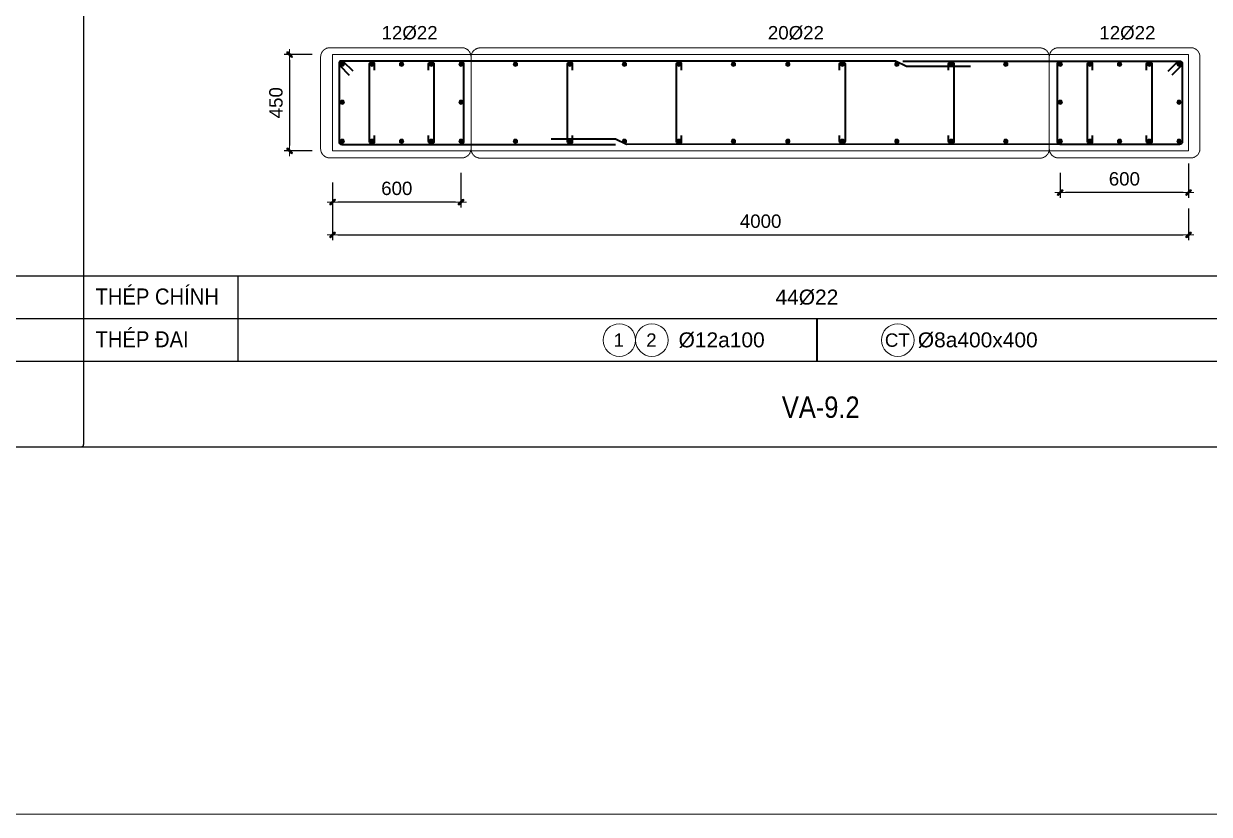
# Model space of a CAD drawing. Header units: millimetres. Extents: x -146909 to 4830753, y -683702 to -336947.
# Drawn here: x 4538943 to 4544482, y -448762 to -445065 of the extents above; entities that cross this region are included whole.
import ezdxf
from ezdxf.enums import TextEntityAlignment as Align

# ---------------------------------------------------------------- set-up
doc = ezdxf.new("R2010")
doc.units = ezdxf.units.MM
doc.header["$MEASUREMENT"] = 0
doc.linetypes.add('HIDDEN', pattern=[0.375, 0.25, -0.125])
doc.layers.get('0').update_dxf_attribs({"lineweight": 9})
doc.layers.get('Defpoints').update_dxf_attribs({"color": 10, "lineweight": 0})
for name, color, linetype, lineweight in [("'S_General_Cont_1 Thin", 1, 'Continuous', 18), ("'S_General_Text_3_Member name", 3, 'Continuous', 35), ('CDAI', 3, 'Continuous', 40), ('chunho.q', 1, 'Continuous', 13), ('CTHEP', 4, 'Continuous', 50), ('DBAO', 2, 'Continuous', 13), ('DMo', 9, 'HIDDEN', 9), ('KTH', 154, 'Continuous', 9), ('STICK', 1, 'Continuous', 9)]:
    doc.layers.add(name, color=color, linetype=linetype, lineweight=lineweight)
for name, color, linetype in [('DM', 1, 'Continuous'), ('TBL', 1, 'Continuous'), ('TX', 214, 'Continuous')]:
    doc.layers.add(name, color=color, linetype=linetype)
doc.styles.add('arial', font='arial.ttf', dxfattribs={"width": 0.85})
doc.styles.add('TTP-HelCon', font='arial.ttf')
doc.dimstyles.new('TTP-25', dxfattribs={"dimscale": 25, "dimtxt": 2.5, "dimasz": 1, "dimexe": 1, "dimexo": 1, "dimgap": 0.09, "dimtad": 0, "dimdec": 4, "dimrnd": 10, "dimzin": 9, "dimdsep": 46, "dimtxsty": 'TTP-HelCon', "dimblk": 'Stick', "dimcen": 0.09, "dimdle": 1.5, "dimclrd": 256, "dimclre": 256, "dimclrt": 1, "dimadec": 0, "dimazin": 0, "dimtfac": 1, "dimtdec": 4, "dimtmove": 0, "dimatfit": 3, "dimldrblk": 'ARCHTICK', "dimfxl": 1, "dimtvp": 1, "dimtolj": 1, "dimtzin": 0, "dimarcsym": 0})

# ---------------------------------------------------------------- blocks, each defined once
blk = doc.blocks.new('Stick')
at = {"layer": 'STICK'}
h = blk.add_hatch(color=256, dxfattribs=at)
edge = h.paths.add_edge_path()
edge.add_line((0.3, 0.5), (-0.5, -0.3))
edge.add_arc((-0.4, -0.4), 0.141, 135, 315)
edge.add_line((-0.3, -0.5), (0.5, 0.3))
edge.add_arc((0.4, 0.4), 0.141, 315, 495)
blk.add_line((1, 0), (-1, 0), dxfattribs=at)
blk.add_lwpolyline([(0.3, 0.5), (-0.5, -0.3, 1), (-0.3, -0.5), (0.5, 0.3, 1), (0.3, 0.5, 1)], format="xyb", dxfattribs=at)
blk = doc.blocks.new('*D1062')
at = {"layer": 'Defpoints', "color": 0, "transparency": 16777216}
for p in [(4540985.8, -445737.5), (4540385.8, -445782.5), (4540385.8, -445899.3)]:
    blk.add_point(p, dxfattribs=at)
at = {"layer": 'KTH', "lineweight": -2, "transparency": 16777216}
for p, q in [((4540985.8, -445762.5), (4540985.8, -445924.3)), ((4540385.8, -445807.5), (4540385.8, -445924.3)), ((4540960.8, -445899.3), (4540410.8, -445899.3))]:
    blk.add_line(p, q, dxfattribs=at)
at = {"layer": 'KTH', "lineweight": -2, "transparency": 16777216, "xscale": 25, "yscale": 25, "zscale": 25, "rotation": 180}
blk.add_blockref('Stick', (4540385.8, -445899.3), dxfattribs=at)
at = {"layer": 'KTH', "lineweight": -2, "transparency": 16777216, "xscale": 25, "yscale": 25, "zscale": 25}
blk.add_blockref('Stick', (4540985.8, -445899.3), dxfattribs=at)
at = {"layer": 'KTH', "color": 1, "transparency": 16777216, "insert": (4540685.8, -445835.5), "char_height": 62.5, "attachment_point": 5, "style": 'TTP-HelCon'}
blk.add_mtext('\\A1;600', dxfattribs=at)
blk = doc.blocks.new('_ArchTick')
at = {"color": 0, "linetype": 'ByBlock', "const_width": 0.15}
blk.add_lwpolyline([(-0.5, -0.5), (0.5, 0.5)], dxfattribs=at)
blk = doc.blocks.new('*D1063')
at = {"layer": 'Defpoints', "color": 0, "transparency": 16777216}
for p in [(4540385.8, -445846.5), (4544385.8, -445904.9), (4544385.8, -446052.8)]:
    blk.add_point(p, dxfattribs=at)
at = {"layer": 'KTH', "lineweight": -2, "transparency": 16777216}
for p, q in [((4540385.8, -445871.5), (4540385.8, -446077.8)), ((4544385.8, -445929.9), (4544385.8, -446077.8)), ((4540410.8, -446052.8), (4544360.8, -446052.8))]:
    blk.add_line(p, q, dxfattribs=at)
at = {"layer": 'KTH', "lineweight": -2, "transparency": 16777216, "xscale": 25, "yscale": 25, "zscale": 25, "rotation": 180}
blk.add_blockref('Stick', (4540385.8, -446052.8), dxfattribs=at)
at = {"layer": 'KTH', "lineweight": -2, "transparency": 16777216, "xscale": 25, "yscale": 25, "zscale": 25}
blk.add_blockref('Stick', (4544385.8, -446052.8), dxfattribs=at)
at = {"layer": 'KTH', "color": 1, "transparency": 16777216, "insert": (4542385.8, -445989), "char_height": 62.5, "attachment_point": 5, "style": 'TTP-HelCon'}
blk.add_mtext('\\A1;4000', dxfattribs=at)
blk = doc.blocks.new('*D1064')
at = {"layer": 'Defpoints', "color": 0, "transparency": 16777216}
for p in [(4544385.5, -445693.1), (4543785.5, -445738.1), (4543785.5, -445854.9)]:
    blk.add_point(p, dxfattribs=at)
at = {"layer": 'KTH', "lineweight": -2, "transparency": 16777216}
for p, q in [((4544385.5, -445718.1), (4544385.5, -445879.9)), ((4543785.5, -445763.1), (4543785.5, -445879.9)), ((4544360.5, -445854.9), (4543810.5, -445854.9))]:
    blk.add_line(p, q, dxfattribs=at)
at = {"layer": 'KTH', "lineweight": -2, "transparency": 16777216, "xscale": 25, "yscale": 25, "zscale": 25, "rotation": 180}
blk.add_blockref('Stick', (4543785.5, -445854.9), dxfattribs=at)
at = {"layer": 'KTH', "lineweight": -2, "transparency": 16777216, "xscale": 25, "yscale": 25, "zscale": 25}
blk.add_blockref('Stick', (4544385.5, -445854.9), dxfattribs=at)
at = {"layer": 'KTH', "color": 1, "transparency": 16777216, "insert": (4544085.5, -445791), "char_height": 62.5, "attachment_point": 5, "style": 'TTP-HelCon'}
blk.add_mtext('\\A1;600', dxfattribs=at)
blk = doc.blocks.new('*U1029')
at = {"layer": 'CTHEP', "ltscale": 0.02, "const_width": 10}
blk.add_lwpolyline([(0, 5, -1), (0, -5, -1)], format="xyb", close=True, dxfattribs=at)
at = {"layer": 'Defpoints', "color": 1}
blk.add_circle((0, 0), 10, dxfattribs=at)
blk = doc.blocks.new('*U1030')
at = {"layer": 'CDAI', "color": 0, "linetype": 'ByBlock', "lineweight": -2, "transparency": 16777216}
for p in [(0, 0), (138.75, 0), (277.5, 0), (416.25, 0), (555, 0)]:
    blk.add_blockref('*U1029', p, dxfattribs=at)
blk = doc.blocks.new('*D1067')
at = {"layer": 'Defpoints', "color": 0, "transparency": 16777216}
for p in [(4540315.6, -445209.7), (4540185.2, -445659.7), (4540315.6, -445659.7)]:
    blk.add_point(p, dxfattribs=at)
at = {"layer": 'KTH', "lineweight": -2, "transparency": 16777216}
for p, q in [((4540290.6, -445209.7), (4540160.2, -445209.7)), ((4540185.2, -445234.7), (4540185.2, -445634.7)), ((4540290.6, -445659.7), (4540160.2, -445659.7))]:
    blk.add_line(p, q, dxfattribs=at)
at = {"layer": 'KTH', "lineweight": -2, "transparency": 16777216, "xscale": 25, "yscale": 25, "zscale": 25}
for p, rotation in [((4540185.2, -445209.7), 90), ((4540185.2, -445659.7), 270)]:
    blk.add_blockref('Stick', p, dxfattribs=dict(at, rotation=rotation))
at = {"layer": 'KTH', "color": 1, "transparency": 16777216, "insert": (4540121.3, -445434.7), "char_height": 62.5, "attachment_point": 5, "rotation": 90, "style": 'TTP-HelCon'}
blk.add_mtext('\\A1;450', dxfattribs=at)
blk = doc.blocks.new('*U1031')
at = {"layer": 'CTHEP', "ltscale": 0.02, "const_width": 10}
blk.add_lwpolyline([(0, 5, -1), (0, -5, -1)], format="xyb", close=True, dxfattribs=at)
at = {"layer": 'Defpoints', "color": 1}
blk.add_circle((0, 0), 10, dxfattribs=at)
blk = doc.blocks.new('*U1032')
at = {"layer": 'CDAI', "color": 0, "linetype": 'ByBlock', "lineweight": -2, "transparency": 16777216}
blk.add_blockref('*U1031', (0, 0), dxfattribs=at)
blk = doc.blocks.new('*U1025')
at = {"layer": 'CTHEP', "ltscale": 0.02, "const_width": 10}
blk.add_lwpolyline([(0, 5, -1), (0, -5, -1)], format="xyb", close=True, dxfattribs=at)
at = {"layer": 'Defpoints', "color": 1}
blk.add_circle((0, 0), 10, dxfattribs=at)
blk = doc.blocks.new('*U1028')
at = {"layer": 'CDAI', "color": 0, "linetype": 'ByBlock', "lineweight": -2, "transparency": 16777216}
blk.add_blockref('*U1025', (0, 0), dxfattribs=at)
blk = doc.blocks.new('*U1033')
at = {"layer": 'CTHEP', "ltscale": 0.02, "const_width": 10}
blk.add_lwpolyline([(0, 5, -1), (0, -5, -1)], format="xyb", close=True, dxfattribs=at)
at = {"layer": 'Defpoints', "color": 1}
blk.add_circle((0, 0), 10, dxfattribs=at)
blk = doc.blocks.new('*U1034')
at = {"layer": 'CDAI', "color": 0, "linetype": 'ByBlock', "lineweight": -2, "transparency": 16777216}
blk.add_blockref('*U1033', (0, 0), dxfattribs=at)
blk = doc.blocks.new('*U1023')
at = {"layer": 'CTHEP', "ltscale": 0.02, "const_width": 10}
blk.add_lwpolyline([(0, 5, -1), (0, -5, -1)], format="xyb", close=True, dxfattribs=at)
at = {"layer": 'Defpoints', "color": 1}
blk.add_circle((0, 0), 10, dxfattribs=at)
blk = doc.blocks.new('*U1024')
at = {"layer": 'CDAI', "color": 0, "linetype": 'ByBlock', "lineweight": -2, "transparency": 16777216}
for p in [(0, 0), (254.5, 0), (509.1, 0), (763.6, 0), (1018.2, 0), (1272.7, 0), (1527.3, 0), (1781.8, 0), (2036.4, 0), (2290.9, 0), (2545.5, 0), (2800, 0)]:
    blk.add_blockref('*U1023', p, dxfattribs=at)
blk = doc.blocks.new('*U1026')
at = {"layer": 'CTHEP', "ltscale": 0.02, "const_width": 10}
blk.add_lwpolyline([(0, 5, -1), (0, -5, -1)], format="xyb", close=True, dxfattribs=at)
at = {"layer": 'Defpoints', "color": 1}
blk.add_circle((0, 0), 10, dxfattribs=at)
blk = doc.blocks.new('*U1027')
at = {"layer": 'CDAI', "color": 0, "linetype": 'ByBlock', "lineweight": -2, "transparency": 16777216}
blk.add_blockref('*U1026', (0, 0), dxfattribs=at)
blk = doc.blocks.new('*U1015')
at = {"layer": 'CTHEP', "ltscale": 0.02, "const_width": 10}
blk.add_lwpolyline([(0, 5, -1), (0, -5, -1)], format="xyb", close=True, dxfattribs=at)
at = {"layer": 'Defpoints', "color": 1}
blk.add_circle((0, 0), 10, dxfattribs=at)
blk = doc.blocks.new('*U1016')
at = {"layer": 'CDAI', "color": 0, "linetype": 'ByBlock', "lineweight": -2, "transparency": 16777216}
for p in [(0, 0), (138.75, 0), (277.5, 0), (416.25, 0), (555, 0)]:
    blk.add_blockref('*U1015', p, dxfattribs=at)
blk = doc.blocks.new('*U1019')
at = {"layer": 'CTHEP', "ltscale": 0.02, "const_width": 10}
blk.add_lwpolyline([(0, 5, -1), (0, -5, -1)], format="xyb", close=True, dxfattribs=at)
at = {"layer": 'Defpoints', "color": 1}
blk.add_circle((0, 0), 10, dxfattribs=at)
blk = doc.blocks.new('*U1020')
at = {"layer": 'CDAI', "color": 0, "linetype": 'ByBlock', "lineweight": -2, "transparency": 16777216}
for p in [(0, 0), (138.75, 0), (277.5, 0), (416.25, 0), (555, 0)]:
    blk.add_blockref('*U1019', p, dxfattribs=at)
blk = doc.blocks.new('*U1017')
at = {"layer": 'CTHEP', "ltscale": 0.02, "const_width": 10}
blk.add_lwpolyline([(0, 5, -1), (0, -5, -1)], format="xyb", close=True, dxfattribs=at)
at = {"layer": 'Defpoints', "color": 1}
blk.add_circle((0, 0), 10, dxfattribs=at)
blk = doc.blocks.new('*U1018')
at = {"layer": 'CDAI', "color": 0, "linetype": 'ByBlock', "lineweight": -2, "transparency": 16777216}
for p in [(0, 0), (138.75, 0), (277.5, 0), (416.25, 0), (555, 0)]:
    blk.add_blockref('*U1017', p, dxfattribs=at)
blk = doc.blocks.new('*U1021')
at = {"layer": 'CTHEP', "ltscale": 0.02, "const_width": 10}
blk.add_lwpolyline([(0, 5, -1), (0, -5, -1)], format="xyb", close=True, dxfattribs=at)
at = {"layer": 'Defpoints', "color": 1}
blk.add_circle((0, 0), 10, dxfattribs=at)
blk = doc.blocks.new('*U1022')
at = {"layer": 'CDAI', "color": 0, "linetype": 'ByBlock', "lineweight": -2, "transparency": 16777216}
for p in [(0, 0), (254.5, 0), (509.1, 0), (763.6, 0), (1018.2, 0), (1272.7, 0), (1527.3, 0), (1781.8, 0), (2036.4, 0), (2290.9, 0), (2545.5, 0), (2800, 0)]:
    blk.add_blockref('*U1021', p, dxfattribs=at)
blk = doc.blocks.new('sign of slab')
at = {"layer": "'S_General_Cont_1 Thin"}
blk.add_circle((-10, 0), 475, dxfattribs=at)
at = {"layer": "'S_General_Text_3_Member name", "style": 'arial'}
blk.add_attdef('S', text='', height=250, dxfattribs=at).set_placement((-23, -1), align=Align.MIDDLE_CENTER)

msp = doc.modelspace()

# ---------------------------------------------------------------- linework, layer by layer
at = {"layer": 'CDAI', "color": 214}
msp.add_line((4542648.56155, -446443.47578), (4542648.56155, -446643.47578), dxfattribs=at)
at = {"layer": 'CDAI', "ltscale": 0.02}
msp.add_lwpolyline([(4543366.51211, -445264.65804), (4543066.77626, -445264.65804), (4543016.77626, -445239.65804), (4540430.81302, -445239.65804, 0.4142135624), (4540415.81302, -445254.65804), (4540415.81302, -445614.65804, 0.4142135624), (4540430.81302, -445629.65804), (4541707.44311, -445629.65804)], format="xyb", dxfattribs=at)
at = {"layer": 'CDAI'}
for points in [[(4540481.47205, -445287.6394), (4540437.15185, -445243.3192, 0.6681786379), (4540415.81302, -445252.15804), (4540415.81302, -445617.15804, 0.4142135624), (4540428.31302, -445629.65804), (4540986.18693, -445629.65804, 0.4142135624), (4540998.68693, -445617.15804), (4540998.68693, -445252.15804, 0.4142135624), (4540986.18693, -445239.65804), (4540428.31302, -445239.65804, 0.6681786379), (4540419.47419, -445260.99687), (4540463.79438, -445305.31707)], [(4540582.06302, -445282.15804), (4540582.06302, -445254.65804, 1), (4540557.06302, -445254.65804), (4540557.06302, -445615.15804, 1), (4540582.06302, -445615.15804), (4540582.06302, -445587.65804)], [(4540834.56302, -445282.15804), (4540834.56302, -445254.65804, -1), (4540859.56302, -445254.65804), (4540859.56302, -445615.15804, -1), (4540834.56302, -445615.15804), (4540834.56302, -445587.65804)], [(4541507.40393, -445282.15804), (4541507.40393, -445254.65804, 1), (4541482.40393, -445254.65804), (4541482.40393, -445615.15804, 1), (4541507.40393, -445615.15804), (4541507.40393, -445587.65804)], [(4542016.49484, -445282.15804), (4542016.49484, -445254.65804, 1), (4541991.49484, -445254.65804), (4541991.49484, -445615.15804, 1), (4542016.49484, -445615.15804), (4542016.49484, -445587.65804)], [(4542755.1312, -445282.15804), (4542755.1312, -445254.65804, -1), (4542780.1312, -445254.65804), (4542780.1312, -445615.15804, -1), (4542755.1312, -445615.15804), (4542755.1312, -445587.65804)], [(4543264.22211, -445282.15804), (4543264.22211, -445254.65804, -1), (4543289.22211, -445254.65804), (4543289.22211, -445615.15804, -1), (4543264.22211, -445615.15804), (4543264.22211, -445587.65804)], [(4544290.15399, -445287.6394), (4544334.47419, -445243.3192, -0.6681786379), (4544355.81302, -445252.15804), (4544355.81302, -445617.15804, -0.4142135624), (4544343.31302, -445629.65804), (4543785.43911, -445629.65804, -0.4142135624), (4543772.93911, -445617.15804), (4543772.93911, -445252.15804, -0.4142135624), (4543785.43911, -445239.65804), (4544343.31302, -445239.65804, -0.6681786379), (4544352.15185, -445260.99687), (4544307.83166, -445305.31707)], [(4543937.06302, -445282.15804), (4543937.06302, -445254.65804, 1), (4543912.06302, -445254.65804), (4543912.06302, -445615.15804, 1), (4543937.06302, -445615.15804), (4543937.06302, -445587.65804)], [(4544189.56302, -445282.15804), (4544189.56302, -445254.65804, -1), (4544214.56302, -445254.65804), (4544214.56302, -445615.15804, -1), (4544189.56302, -445615.15804), (4544189.56302, -445587.65804)]]:
    msp.add_lwpolyline(points, format="xyb", dxfattribs=at)
at = {"layer": 'CDAI', "ltscale": 0.02}
for points in [[(4543049.57796, -445239.65804), (4544340.81302, -445239.65804)], [(4544345.54148, -445628.89326), (4541758.47806, -445629.92663), (4541708.47806, -445604.92663), (4541407.70084, -445604.92663)]]:
    msp.add_lwpolyline(points, dxfattribs=at)
at = {"layer": 'DBAO', "color": 1}
msp.add_lwpolyline([(4547317.55124, -448761.98892), (4530567.55124, -448761.98892), (4530567.55124, -434761.98892), (4547317.55124, -434761.98892)], close=True, dxfattribs=at)
at = {"layer": 'DBAO'}
msp.add_lwpolyline([(4540815.81302, -445660.19819), (4540385.81302, -445659.65804), (4540385.81302, -445209.65804), (4544385.81302, -445209.65804), (4544385.81302, -445659.64508), (4540815.82166, -445660.19819)], dxfattribs=at)
at = {"layer": 'DMo', "color": 6, "ltscale": 10}
msp.add_lwpolyline([(4540989.76675, -445177.37691), (4540372.97273, -445177.37691, 0.4142135624), (4540330.03307, -445220.31658), (4540330.03307, -445649.71321, 0.4142135624), (4540372.97273, -445692.65287), (4540989.76675, -445692.65287, 0.4142135624), (4541032.70641, -445649.71321), (4541032.70641, -445220.31658, 0.4142135624)], format="xyb", close=True, dxfattribs=at)
for points in [[(4543734.58067, -445221.36178, 0.4142135624), (4543691.641, -445178.42211), (4541075.64607, -445178.42211, 0.4142135624), (4541032.70641, -445221.36178)], [(4541032.70641, -445220.31658), (4541032.70641, -445650.75841, 0.4142135624), (4541075.64607, -445693.69807), (4543691.641, -445693.69807, 0.4142135624), (4543734.58067, -445650.75841), (4543734.58067, -445220.31658)], [(4544395.74615, -445177.37691), (4543777.52033, -445177.37691, 0.4142135624), (4543734.58067, -445220.31658), (4543734.58067, -445649.71321, 0.4142135624), (4543777.52033, -445692.65287), (4544395.74615, -445692.65287, 0.4142135624), (4544438.68581, -445649.71321), (4544438.68581, -445220.31658, 0.4142135624), (4544395.74615, -445177.37691)]]:
    msp.add_lwpolyline(points, format="xyb", dxfattribs=at)
at = {"layer": 'TBL'}
for p, q in [((4539222.01624, -436532.74482), (4539222.01624, -447033.47578)), ((4533090.51977, -446243.47578), (4545354.62621, -446243.47578)), ((4539943.61038, -446243.47578), (4539943.61038, -446643.47578)), ((4532090.51977, -446643.47578), (4545354.62621, -446643.47578)), ((4532090.51977, -447043.47578), (4545354.62621, -447043.47578))]:
    msp.add_line(p, q, dxfattribs=at)
at = {"layer": 'TBL', "color": 8}
msp.add_line((4533090.51977, -446443.47578), (4545354.62621, -446443.47578), dxfattribs=at)
at = {"layer": 'TBL'}
msp.add_arc((4539212.01624, -447033.47578), 10, 270, 0, dxfattribs=at)

# ---------------------------------------------------------------- block references
ref = msp.add_blockref('sign of slab', (4541727.26272, -446544.57188), dxfattribs=dict(xscale=0.16, yscale=0.16, zscale=0.16))
ref.add_attrib('S', '1', dxfattribs={"layer": 'DM', "height": 62.5, "style": 'arial'}).set_placement((4541723.50871, -446544.72877), align=Align.MIDDLE_CENTER)
ref = msp.add_blockref('sign of slab', (4541879.22831, -446544.57188), dxfattribs=dict(xscale=0.16, yscale=0.16, zscale=0.16))
ref.add_attrib('S', '2', dxfattribs={"layer": 'DM', "height": 62.5, "style": 'arial'}).set_placement((4541875.47429, -446544.72877), align=Align.MIDDLE_CENTER)
ref = msp.add_blockref('sign of slab', (4543028.32366, -446544.57188), dxfattribs=dict(xscale=0.16, yscale=0.16, zscale=0.16))
ref.add_attrib('S', 'CT', dxfattribs={"layer": 'DM', "height": 62.5, "style": 'arial'}).set_placement((4543024.56965, -446544.72877), align=Align.MIDDLE_CENTER)
at = {"layer": 'CDAI', "color": 214}
for name, p in [('*U1030', (4540430.81302, -445254.65804)), ('*U1024', (4540985.81302, -445254.65804))]:
    msp.add_blockref(name, p, dxfattribs=at)
at = {"layer": 'CDAI', "color": 214, "xscale": -1}
msp.add_blockref('*U1020', (4544340.81302, -445254.65804), dxfattribs=at)
at = {"layer": 'CDAI', "color": 214, "xscale": -1, "rotation": 180}
for name, p in [('*U1032', (4540430.81302, -445432.40804)), ('*U1028', (4540985.81302, -445432.40804)), ('*U1016', (4540430.81302, -445614.65804)), ('*U1022', (4540985.81302, -445614.65804))]:
    msp.add_blockref(name, p, dxfattribs=at)
at = {"layer": 'CDAI', "color": 214, "rotation": 180}
for name, p in [('*U1027', (4543785.81302, -445432.40804)), ('*U1034', (4544340.81302, -445432.40804)), ('*U1018', (4544340.81302, -445614.65804))]:
    msp.add_blockref(name, p, dxfattribs=at)

# ---------------------------------------------------------------- texts
at = {"layer": 'chunho.q', "color": 1, "style": 'arial'}
for s, p in [('12%%C22', (4540614.55698, -445138.49252)), ('20%%C22', (4542419.67898, -445138.49252)), ('12%%C22', (4543968.59448, -445138.49252))]:
    msp.add_text(s, height=62.5, dxfattribs=at).set_placement(p)
at = {"layer": 'TX', "color": 2, "style": 'arial', "width": 0.9}
for s, p in [('THÉP CHÍNH', (4539278.27503, -446340.79139)), ('THÉP ĐAI', (4539278.27503, -446540.79139))]:
    msp.add_text(s, height=75, dxfattribs=at).set_placement(p, align=Align.MIDDLE_LEFT)
at = {"layer": 'TX', "color": 2, "style": 'arial'}
for s, p in [('44%%C22', (4542602.16057, -446343.47578)), ('%%C12a100', (4542203.73953, -446543.47578)), ('%%C8a400x400', (4543400.44854, -446543.47578))]:
    msp.add_text(s, height=70, dxfattribs=at).set_placement(p, align=Align.MIDDLE_CENTER)
at = {"layer": 'TX', "color": 2, "insert": (4542650.31847, -446808.17482), "char_height": 100, "width": 1911.8993861, "attachment_point": 2, "style": 'arial'}
msp.add_mtext(' VA-9.2', dxfattribs=at)

# ---------------------------------------------------------------- dimensions: what is measured, and where the dimension line sits
at = {"layer": 'KTH'}
for base, p1, p2, angle, picture, middle in [((4540185.15827, -445659.65804), (4540315.61177, -445209.65804), (4540315.61177, -445659.65804), 90, '*D1067', (4540121.33665, -445434.65804)), ((4543785.5133, -445854.86049), (4544385.5133, -445693.05024), (4543785.5133, -445738.05024), 180, '*D1064', (4544085.5133, -445791.03886)), ((4540385.81302, -445899.32094), (4540985.81302, -445737.51069), (4540385.81302, -445782.51069), 180, '*D1062', (4540685.81302, -445835.49932))]:
    dim = msp.add_linear_dim(base=base, p1=p1, p2=p2, angle=angle, dimstyle='TTP-25', dxfattribs=at)
    dim.commit()
    dim.dimension.update_dxf_attribs({"geometry": picture, "text_midpoint": middle})
dim = msp.add_linear_dim(base=(4544385.81302, -446052.80417), p1=(4540385.81302, -445846.45533), p2=(4544385.81302, -445904.86045), dimstyle='TTP-25', override={"dimrnd": 0}, dxfattribs=at)
dim.commit()
dim.dimension.update_dxf_attribs({"geometry": '*D1063', "text_midpoint": (4542385.81302, -445988.98254)})

doc.saveas('drawing.dxf')
